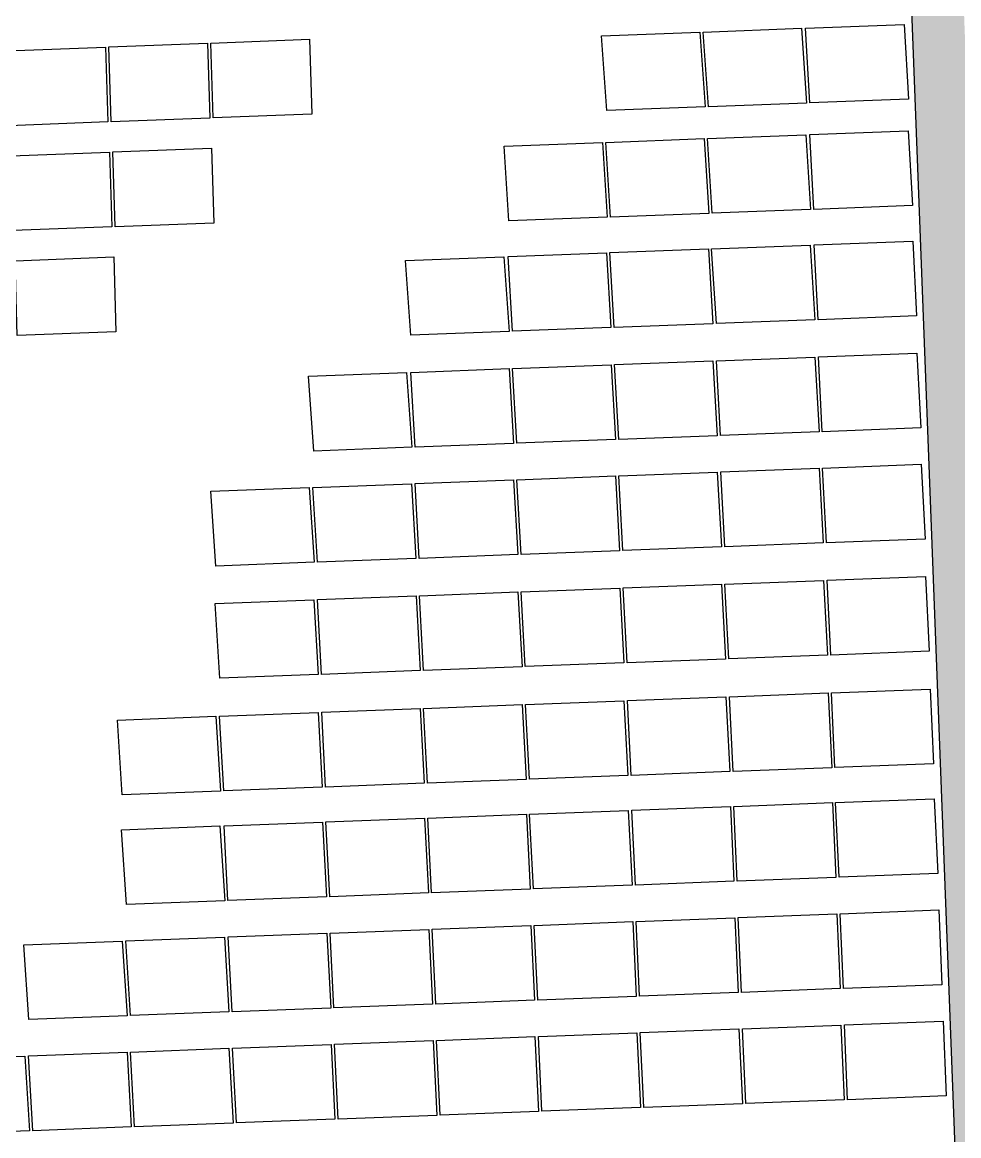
# Model space of a CAD drawing. Header units: metres. Extents: x 1956498 to 1957612, y 2277909 to 2278547.
# Drawn here: x 1957063.1 to 1957134.7, y 2278240.9 to 2278326 of the extents above; entities that cross this region are included whole.
import ezdxf

# ---------------------------------------------------------------- set-up
doc = ezdxf.new("R2010")
doc.units = ezdxf.units.M
doc.layers.add('PVcase PV Modules (full frames)', color=142, linetype='Continuous')
doc.layers.add('UBS-100-Circulation intérieure lourde', color=252, linetype='Continuous')

# ---------------------------------------------------------------- blocks, each defined once
blk = doc.blocks.new('3P6@20DEG F FX ID1 PVBlock')
at = {"color": 0, "transparency": 33554687}
blk.add_polyline3d([(0, 0, 2.083586713139974), (7.539539347030692, 0.2870042413902952, 2.083586713139975), (7.757297679336461, -5.433460050740019, 1.675326544159361e-15), (0.2177583323057694, -5.720464292130313, 0)], close=True, dxfattribs=at)

msp = doc.modelspace()

# ---------------------------------------------------------------- hatches: boundary and pattern name
at = {"layer": 'UBS-100-Circulation intérieure lourde', "transparency": 33554687}
h = msp.add_hatch(color=256, dxfattribs=at)
h.dxf.hatch_style = 1
edge = h.paths.add_edge_path()
edge.add_line((1957100.904591382, 2278468.555866703), (1957100.753361517, 2278472.558173093))
edge.add_line((1957100.753361517, 2278472.558173093), (1957132.816654769, 2278473.769706397))
edge.add_line((1957132.816654769, 2278473.769706397), (1957132.808612478, 2278474.269761042))
edge.add_line((1957132.808612478, 2278474.269761042), (1957136.783818054, 2278474.420594237))
edge.add_line((1957136.783818054, 2278474.420594237), (1957136.813778432, 2278473.92137124))
edge.add_line((1957136.813778432, 2278473.92137124), (1957168.819853343, 2278475.135793599))
edge.add_line((1957168.819853343, 2278475.135793599), (1957168.958625583, 2278471.138123934))
edge.add_arc((1957169.336977691, 2278460.238777386), 10.90591149256798, 91.98812632865867, 146.5138370634228)
edge.add_arc((1957147.782390997, 2278474.560560356), 14.97295363485333, 272.12011294739364, 326.31405675284907, ccw=False)
edge.add_line((1957148.336308048, 2278459.597856174), (1957137.373009112, 2278459.181870291))
edge.add_line((1957137.373009112, 2278459.181870291), (1957139.756809385, 2278396.356865772))
edge.add_arc((1957150.748899526, 2278396.773944095), 11.00000000018047, 182.1729597419471, 212.5768232497092)
edge.add_arc((1957160.318095263, 2278402.888247491), 22.35580085564231, 212.576823236195, 215.8159889456511)
edge.add_line((1957142.18976407, 2278389.805990803), (1957161.181589846, 2278366.263666817))
edge.add_line((1957161.181589846, 2278366.263666817), (1957173.172571108, 2278351.399553539))
edge.add_arc((1957181.763192118, 2278358.269868718), 11.0000000000305, 218.6509348811032, 236.6019506149951)
edge.add_line((1957175.708216624, 2278349.086336078), (1957180.739224132, 2278345.769243584))
edge.add_arc((1957186.794199627, 2278354.952776224), 10.99999999965227, 236.6019506092874, 248.5926727573044)
edge.add_line((1957182.779245289, 2278344.711675617), (1957212.706367968, 2278332.978949256))
edge.add_arc((1957216.721322306, 2278343.220049854), 10.99999999124453, 248.592672742742, 263.4648716894179)
edge.add_line((1957215.469386391, 2278332.291524964), (1957237.256257819, 2278329.795692536))
edge.add_arc((1957238.508193734, 2278340.724217435), 11.00000000050915, 263.4648716925292, 282.4663375182736)
edge.add_line((1957240.882719537, 2278329.983564418), (1957257.158739038, 2278333.581839886))
edge.add_arc((1957260.396728769, 2278318.935494864), 15.00000000056504, 70.81176229011601, 102.46633751617708, ccw=False)
edge.add_line((1957265.326820291, 2278333.102152818), (1957277.43753311, 2278328.887543925))
edge.add_line((1957277.43753311, 2278328.887543925), (1957282.107586167, 2278327.262334291))
edge.add_arc((1957285.722986615, 2278337.651216771), 10.99999998111232, 250.8117622640968, 275.210651010546)
edge.add_line((1957286.721981409, 2278326.696673925), (1957305.396247846, 2278327.397689088))
edge.add_arc((1957311.79115068, 2278336.347840748), 10.99999986384021, 234.4541106983642, 249.8540380461771)
edge.add_line((1957308.002608678, 2278326.020839901), (1957334.030594218, 2278316.471950349))
edge.add_line((1957334.030594218, 2278316.471950349), (1957351.043339089, 2278310.230483009))
edge.add_line((1957351.043339089, 2278310.230483009), (1957353.180141164, 2278309.252055776))
edge.add_line((1957353.180141164, 2278309.252055776), (1957355.121922724, 2278307.966086621))
edge.add_line((1957355.121922724, 2278307.966086621), (1957356.983712384, 2278306.241898282))
edge.add_line((1957356.983712384, 2278306.241898282), (1957357.869576325, 2278305.17477735))
edge.add_line((1957357.869576325, 2278305.17477735), (1957365.41469694, 2278294.107743418))
edge.add_line((1957365.41469694, 2278294.107743418), (1957367.833314173, 2278291.187657315))
edge.add_line((1957367.833314173, 2278291.187657315), (1957375.338810458, 2278282.125993856))
edge.add_line((1957375.338810458, 2278282.125993856), (1957391.693018509, 2278266.737307523))
edge.add_line((1957391.693018509, 2278266.737307523), (1957415.143981138, 2278246.4004236))
edge.add_arc((1957422.350790108, 2278254.710772837), 10.99999999805316, 229.0678792570999, 272.1729597533138)
edge.add_line((1957422.767868433, 2278243.718682698), (1957436.849690486, 2278244.252996251))
edge.add_arc((1957437.418433656, 2278229.263782424), 14.99999999824896, 18.602666770644987, 92.17295975412998, ccw=False)
edge.add_line((1957451.634737105, 2278234.048833751), (1957459.386959118, 2278211.017118323))
edge.add_line((1957459.386959118, 2278211.017118323), (1957459.859538958, 2278211.171857152))
edge.add_line((1957459.859538958, 2278211.171857152), (1957461.135928173, 2278207.380822813))
edge.add_line((1957461.135928173, 2278207.380822813), (1957460.660946449, 2278207.232124338))
edge.add_line((1957460.660946449, 2278207.232124338), (1957472.307757829, 2278172.629652306))
edge.add_line((1957472.307757829, 2278172.629652306), (1957482.139038813, 2278142.82980691))
edge.add_line((1957482.139038813, 2278142.82980691), (1957490.961148555, 2278124.362410211))
edge.add_line((1957490.961148555, 2278124.362410211), (1957501.430666543, 2278087.278296096))
edge.add_arc((1957489.981897774, 2278083.429523094), 12.07838399484327, -2.899720893765277, 18.581281932083016, ccw=False)
edge.add_arc((1957485.544816651, 2278082.818500897), 16.49999999976717, -85.94319670902001, 4.851017365581356e-09, ccw=False)
edge.add_line((1957486.712116225, 2278066.359843246), (1957468.603688631, 2278064.880594921))
edge.add_line((1957468.603688631, 2278064.880594921), (1957468.017484826, 2278072.056691711))
edge.add_line((1957468.017484826, 2278072.056691711), (1957452.169641392, 2278070.762106868))
edge.add_line((1957452.169641392, 2278070.762106868), (1957452.755845196, 2278063.58601008))
edge.add_line((1957452.755845196, 2278063.58601008), (1957439.457871038, 2278062.49971996))
edge.add_line((1957439.457871038, 2278062.49971996), (1957276.33056151, 2278056.440173714))
edge.add_line((1957276.33056151, 2278056.440173714), (1957276.365446014, 2278055.436294499))
edge.add_line((1957276.365446014, 2278055.436294499), (1957272.36788014, 2278055.29677117))
edge.add_line((1957272.36788014, 2278055.29677117), (1957272.333308326, 2278056.291691277))
edge.add_line((1957272.333308326, 2278056.291691277), (1957145.539253832, 2278051.581784401))
edge.add_line((1957145.539253832, 2278051.581784401), (1957145.575410645, 2278050.57795129))
edge.add_line((1957145.575410645, 2278050.57795129), (1957141.57784469, 2278050.438430268))
edge.add_line((1957141.57784469, 2278050.438430268), (1957141.542000643, 2278051.433301963))
edge.add_line((1957141.542000643, 2278051.433301963), (1957109.513162946, 2278050.243554987))
edge.add_line((1957109.513162946, 2278050.243554987), (1957109.364676943, 2278054.240904152))
edge.add_arc((1957108.934951128, 2278065.365050067), 11.13244297632317, 272.2122362774586, 329.7688181543946)
edge.add_arc((1957130.551031363, 2278050.802065572), 14.97289109195535, 92.14139192983538, 143.2535382792884, ccw=False)
edge.add_line((1957129.991559715, 2278065.764500505), (1957140.983981809, 2278066.172830197))
edge.add_line((1957140.983981809, 2278066.172830197), (1957139.700374595, 2278100.023537196))
edge.add_line((1957139.700374595, 2278100.023537196), (1957134.254311841, 2278099.816894541))
edge.add_line((1957134.254311841, 2278099.816894541), (1957133.799317311, 2278111.808265605))
edge.add_line((1957133.799317311, 2278111.808265605), (1957139.245398338, 2278112.014908954))
edge.add_line((1957139.245398338, 2278112.014908954), (1957135.885699768, 2278200.559537599))
edge.add_line((1957135.885699768, 2278200.559537599), (1957130.439624615, 2278200.352894474))
edge.add_line((1957130.439624615, 2278200.352894474), (1957129.984630086, 2278212.344265537))
edge.add_line((1957129.984630086, 2278212.344265537), (1957135.430704443, 2278212.550908633))
edge.add_line((1957135.430704443, 2278212.550908633), (1957128.486866818, 2278395.555306019))
edge.add_arc((1957124.389092964, 2278405.763550209), 10.99999999987719, 291.8714186655437, 362.1729597322981)
edge.add_line((1957135.381183105, 2278406.18062853), (1957135.179725075, 2278411.490050555))
edge.add_line((1957135.179725075, 2278411.490050555), (1957129.733644062, 2278411.283407202))
edge.add_line((1957129.733644062, 2278411.283407202), (1957129.278649522, 2278423.274778265))
edge.add_line((1957129.278649522, 2278423.274778265), (1957134.724730542, 2278423.481421619))
edge.add_line((1957134.724730542, 2278423.481421619), (1957133.375885425, 2278459.030205446))
edge.add_line((1957133.375885425, 2278459.030205446), (1957122.355004078, 2278458.612034686))
edge.add_arc((1957121.786260912, 2278473.601248515), 15.00000000047225, 218.0847095167218, 272.1729597360186, ccw=False)
edge.add_arc((1957101.321669703, 2278457.56377656), 11.00000000104933, 38.08470952014623, 92.17295973328002)
edge = h.paths.add_edge_path(flags=16)
edge.add_arc((1957181.763192115, 2278358.269868713), 14.99999999371181, 218.6509348683465, 236.6019506101183)
edge.add_line((1957173.506407352, 2278345.746869663), (1957178.537414862, 2278342.42977717))
edge.add_arc((1957186.794199627, 2278354.952776224), 14.99999999964584, 236.601950611236, 248.5926727572719)
edge.add_line((1957181.319261893, 2278340.987639032), (1957211.246384573, 2278329.254912671))
edge.add_arc((1957216.721322308, 2278343.220049864), 15.00000000022276, 248.5926727562651, 263.4648716904609)
edge.add_line((1957215.014136968, 2278328.317515911), (1957236.801008394, 2278325.821683482))
edge.add_arc((1957238.508193735, 2278340.724217433), 14.99999999803783, 263.4648716859144, 282.466337513755)
edge.add_line((1957241.746183464, 2278326.077872412), (1957258.022202966, 2278329.67614788))
edge.add_arc((1957260.396728768, 2278318.935494853), 11.00000001114596, 70.81176230296711, 102.4663374986028, ccw=False)
edge.add_line((1957264.012129219, 2278329.324377364), (1957266.630044662, 2278328.413325316))
edge.add_arc((1957262.59806393, 2278317.019735591), 12.08597350032316, -15.41110296215021, 70.51207012407531, ccw=False)
edge.add_line((1957274.249473271, 2278313.807973484), (1957271.268073141, 2278305.86399994))
edge.add_arc((1957284.375373826, 2278300.944785682), 14.00000000534359, 159.428716907625, 189.0600247172175)
edge.add_line((1957270.550039033, 2278298.740218142), (1957275.336335544, 2278268.724285087))
edge.add_line((1957275.336335544, 2278268.724285087), (1957280.981075901, 2278231.085650635))
edge.add_line((1957280.981075901, 2278231.085650635), (1957283.527617385, 2278205.796692873))
edge.add_arc((1957271.587998805, 2278204.594399987), 12.00000000110145, -23.736856637049584, 5.750173460289716, ccw=False)
edge.add_line((1957282.572844923, 2278199.763959449), (1957267.709824848, 2278165.964146144))
edge.add_arc((1957281.440882496, 2278159.926095472), 15.00000000091574, 156.2631433617379, 182.1273524674696)
edge.add_line((1957266.451220697, 2278159.369283854), (1957269.745535526, 2278070.955737291))
edge.add_line((1957269.745535526, 2278070.955737291), (1957260.790970654, 2278070.623107655))
edge.add_arc((1957261.332977255, 2278055.659967308), 14.97295362267295, 92.07450565045008, 146.2684495008284)
edge.add_arc((1957239.789797498, 2278069.998903105), 10.90591148178588, 272.12735244067653, 326.46822982138144, ccw=False)
edge.add_line((1957240.194633374, 2278059.100508125), (1957177.433644996, 2278056.769339506))
edge.add_arc((1957177.059529884, 2278067.931453968), 11.16838221888475, 214.7713054980718, 271.9196359207036, ccw=False)
edge.add_arc((1957156.534410311, 2278051.72215383), 15.02232377643744, 40.92128798083349, 92.07303260785335)
edge.add_line((1957155.99100252, 2278066.734645949), (1957144.981396258, 2278066.316923982))
edge.add_line((1957144.981396258, 2278066.316923982), (1957133.75025469, 2278362.334591734))
edge.add_arc((1957144.742344828, 2278362.751670063), 10.9999999976357, 111.87141570956379, 182.1729597764313, ccw=False)
edge.add_arc((1957144.742344829, 2278362.751670065), 10.99999999612718, 38.89346214562062, 111.87141571430351, ccw=False)
edge.add_line((1957153.303807609, 2278369.658286818), (1957170.048708923, 2278348.901257111))
edge = h.paths.add_edge_path(flags=16)
edge.add_line((1957272.025767218, 2278117.055929944), (1957270.448463843, 2278159.517766952))
edge.add_arc((1957281.440882495, 2278159.926095471), 11.00000000016977, 156.2631433570347, 182.1273524628736, ccw=False)
edge.add_line((1957271.371440221, 2278164.353999298), (1957286.234460295, 2278198.153812604))
edge.add_arc((1957271.587998805, 2278204.594399986), 16.00000000069108, 336.2631433642026, 365.7501734605682)
edge.add_line((1957287.507490244, 2278206.197457168), (1957284.908020246, 2278231.578369985))
edge.add_line((1957284.908020246, 2278231.578369985), (1957283.141755098, 2278243.447678879))
edge.add_line((1957283.141755098, 2278243.447678879), (1957279.289349033, 2278269.335863126))
edge.add_line((1957279.289349033, 2278269.335863126), (1957274.500134686, 2278299.370094582))
edge.add_arc((1957284.375373817, 2278300.944785681), 9.999999997873525, 159.4287168936976, 189.0600247196681, ccw=False)
edge.add_line((1957275.013016192, 2278304.458510152), (1957279.214042345, 2278315.652190693))
edge.add_arc((1957289.512635735, 2278311.787093775), 10.99999999983523, 92.17295974688648, 159.428716893729, ccw=False)
edge.add_line((1957289.095557411, 2278322.779183916), (1957301.544302269, 2278323.251532811))
edge.add_arc((1957301.961380593, 2278312.25944267), 11.00000000020696, 69.86190916283749, 92.17295974558272, ccw=False)
edge.add_line((1957305.748503915, 2278322.586964006), (1957349.677161311, 2278306.478234961))
edge.add_arc((1957345.888706479, 2278296.15120199), 10.9999999999216, 34.204252080570086, 69.85452193354149, ccw=False)
edge.add_line((1957354.986133919, 2278302.334794309), (1957362.212940238, 2278291.702569106))
edge.add_line((1957362.212940238, 2278291.702569106), (1957372.749401529, 2278278.981509413))
edge.add_line((1957372.749401529, 2278278.981509413), (1957390.450628952, 2278262.422152778))
edge.add_line((1957390.450628952, 2278262.422152778), (1957412.523323331, 2278243.378478422))
edge.add_arc((1957422.35079011, 2278254.710772843), 15.00000000369765, 229.0678792678687, 272.1729597435449)
edge.add_line((1957422.919533278, 2278239.72155901), (1957430.559142554, 2278240.004315736))
edge.add_arc((1957431.204720249, 2278229.013993205), 11.00926700150035, -17.187423331424725, 93.36172320916899, ccw=False)
edge.add_arc((1957456.112816926, 2278221.528227918), 15.00000000122331, 163.6102600524668, 198.6026667782063)
edge.add_line((1957441.896513475, 2278216.743176588), (1957448.83078015, 2278196.141592104))
edge.add_line((1957448.83078015, 2278196.141592104), (1957443.723001539, 2278194.452315055))
edge.add_line((1957443.723001539, 2278194.452315055), (1957447.491080675, 2278183.059265436))
edge.add_line((1957447.491080675, 2278183.059265436), (1957454.702656006, 2278185.444385089))
edge.add_arc((1957464.3856721, 2278196.864916577), 14.9729536219545, 229.7067093358074, 252.743763811032)
edge.add_arc((1957456.745409134, 2278172.140127023), 10.90543183860023, 18.592582549989572, 72.94415317579319, ccw=False)
edge.add_line((1957467.08168315, 2278175.617177936), (1957473.845246504, 2278155.202047458))
edge.add_line((1957473.845246504, 2278155.202047458), (1957477.609210234, 2278143.807640321))
edge.add_line((1957477.609210234, 2278143.807640321), (1957478.40640029, 2278141.363766999))
edge.add_line((1957478.40640029, 2278141.363766999), (1957487.216103178, 2278122.905521998))
edge.add_line((1957487.216103178, 2278122.905521998), (1957497.580171497, 2278086.1949215))
edge.add_arc((1957485.544823047, 2278082.818499441), 12.49999352979102, -22.360478287467117, 15.671044944006724, ccw=False)
edge.add_arc((1957486.932029705, 2278082.247852195), 10.99999999935515, 247.75017548248752, 337.6395266913348, ccw=False)
edge.add_line((1957482.766926096, 2278072.066893895), (1957479.962914685, 2278073.214035225))
edge.add_line((1957479.962914685, 2278073.214035225), (1957479.651977357, 2278077.020418486))
edge.add_line((1957479.651977357, 2278077.020418486), (1957439.883181602, 2278073.771769512))
edge.add_line((1957439.883181602, 2278073.771769512), (1957440.256840786, 2278069.19756778))
edge.add_line((1957440.256840786, 2278069.19756778), (1957439.017844782, 2278068.285330927))
edge.add_arc((1957432.49593442, 2278077.143360346), 10.99999999774903, 272.1729597327119, 306.36313923762015, ccw=False)
edge.add_line((1957432.913012741, 2278066.151270207), (1957308.215541744, 2278061.62734446))
edge.add_arc((1957307.807213225, 2278072.619763113), 11.00000000040244, 218.0391022470941, 272.1273524628285, ccw=False)
edge.add_arc((1957287.329862724, 2278056.598585999), 14.99999999341863, 38.03910222932938, 92.12735247566893)
edge.add_line((1957286.773051104, 2278071.58824779), (1957273.742215009, 2278071.102625302))
edge.add_line((1957273.742215009, 2278071.102625302), (1957272.471216512, 2278105.064200506))
edge.add_line((1957272.471216512, 2278105.064200506), (1957277.717598142, 2278105.259084572))
edge.add_line((1957277.717598142, 2278105.259084572), (1957277.272148847, 2278117.250814011))
edge.add_line((1957277.272148847, 2278117.250814011), (1957272.025767218, 2278117.055929944))

# ---------------------------------------------------------------- linework, layer by layer
msp.add_lwpolyline([(1957010.516396079, 2278220.870512224), (1956999.710558425, 2278260.720546019), (1956992.410015643, 2278314.241205829), (1956992.345985938, 2278315.152147538), (1956992.467174754, 2278316.514242687), (1956995.171544853, 2278331.987681428, 0.05406537427383919), (1956995.38164293, 2278335.215318547), (1956994.559008514, 2278354.32396222), (1956993.872123737, 2278373.602828176), (1956995.601608372, 2278393.559955136, -0.4528172252415685), (1957008.922665604, 2278403.353640349), (1957065.87441279, 2278390.831861974, 0.1237303583218276), (1957073.183060616, 2278391.049327957), (1957098.52251372, 2278398.22495821, -0.178222445661301), (1957106.100493518, 2278397.641928711), (1957122.647684583, 2278390.062503404, -0.2830512770093465), (1957129.058922422, 2278380.478792996), (1957135.430704443, 2278212.550908632)], format="xyb", dxfattribs=at)

# ---------------------------------------------------------------- block references
at = {"layer": 'PVcase PV Modules (full frames)', "color": 144, "true_color": 0x007ca5, "transparency": 33554687, "extrusion": (-0.08619724114421652, -0.003281231473946109, 0.9962726881427294), "rotation": 87.82000000000001}
msp.add_blockref('3P6@20DEG F FX ID1 PVBlock', (-2202229.656701388, 2034805.674365941, -175548.7959826052), dxfattribs=at)
at = {"layer": 'PVcase PV Modules (full frames)', "color": 144, "true_color": 0x007ca5, "transparency": 33554687, "extrusion": (-0.05517964039983433, -0.002100498466047632, 0.9984742336142376), "rotation": 87.82000000000001}
msp.add_blockref('3P6@20DEG F FX ID1 PVBlock', (-2202229.656701389, 2039290.355715333, -112152.0564989824), dxfattribs=at)
at = {"layer": 'PVcase PV Modules (full frames)', "color": 144, "true_color": 0x007ca5, "transparency": 33554687, "extrusion": (0.01360962525137716, 0.0005180714618083426, 0.9999072505500085), "rotation": 359.9997980012545}
msp.add_blockref('3P6@20DEG F FX ID1 PVBlock', (1956887.729670068, 2278310.007010471, 28440.5383046599), dxfattribs=at)
at = {"layer": 'PVcase PV Modules (full frames)', "color": 144, "true_color": 0x007ca5, "transparency": 33554687, "extrusion": (-0.0861972411442464, -0.003281231473947247, 0.9962726881427268), "rotation": 87.82000000000001}
msp.add_blockref('3P6@20DEG F FX ID1 PVBlock', (-2202229.656701388, 2034797.878430622, -175548.7959826664), dxfattribs=at)
at = {"layer": 'PVcase PV Modules (full frames)', "color": 144, "true_color": 0x007ca5, "transparency": 33554687, "extrusion": (0.01623378286375889, 0.0006179640852385521, 0.9998680324994502), "rotation": 267.82}
msp.add_blockref('3P6@20DEG F FX ID1 PVBlock', (2202230.243263322, -2042030.975628978, 33803.78139352551), dxfattribs=at)
at = {"layer": 'PVcase PV Modules (full frames)', "color": 144, "true_color": 0x007ca5, "transparency": 33554687, "extrusion": (0.01623378286374383, 0.000617964085237979, 0.9998680324994504), "rotation": 267.82}
msp.add_blockref('3P6@20DEG F FX ID1 PVBlock', (2202230.243263321, -2042038.770661976, 33803.78139349473), dxfattribs=at)
at = {"layer": 'PVcase PV Modules (full frames)', "color": 144, "true_color": 0x007ca5, "transparency": 33554687, "extrusion": (-0.04921883725223768, -0.001873591263006558, 0.9987862612768144), "rotation": 87.82000000000001}
msp.add_blockref('3P6@20DEG F FX ID1 PVBlock', (-2202221.512845892, 2039923.84889544, -99969.56943635672), dxfattribs=at)
at = {"layer": 'PVcase PV Modules (full frames)', "color": 144, "true_color": 0x007ca5, "transparency": 33554687, "extrusion": (-0.06700665915026904, -0.002550712250755068, 0.9977492678506628), "rotation": 87.82000000000001}
msp.add_blockref('3P6@20DEG F FX ID1 PVBlock', (-2202221.512845891, 2037793.695889432, -136325.8826167891), dxfattribs=at)
at = {"layer": 'PVcase PV Modules (full frames)', "color": 144, "true_color": 0x007ca5, "transparency": 33554687, "extrusion": (-0.06912094892126965, -0.002631195965193705, 0.9976048171635981), "rotation": 87.82000000000001}
msp.add_blockref('3P6@20DEG F FX ID1 PVBlock', (-2202221.512845891, 2037507.80059635, -140647.2372961832), dxfattribs=at)
at = {"layer": 'PVcase PV Modules (full frames)', "color": 144, "true_color": 0x007ca5, "transparency": 33554687, "extrusion": (-0.06593238081078377, -0.002509818182076001, 0.9978209368285047), "rotation": 87.82000000000001}
msp.add_blockref('3P6@20DEG F FX ID1 PVBlock', (-2202221.51284589, 2037954.991614029, -134130.1690775121), dxfattribs=at)
at = {"layer": 'PVcase PV Modules (full frames)', "color": 144, "true_color": 0x007ca5, "transparency": 33554687, "extrusion": (0.0244446686834474, 0.0009305241697946627, 0.9997007513739928), "rotation": 267.82}
msp.add_blockref('3P6@20DEG F FX ID1 PVBlock', (2202222.21366566, -2041684.202425558, 50584.39467634536), dxfattribs=at)
at = {"layer": 'PVcase PV Modules (full frames)', "color": 144, "true_color": 0x007ca5, "transparency": 33554687, "extrusion": (0.0170702323855967, 0.0006498048316590721, 0.9998540818139328), "rotation": 267.82}
msp.add_blockref('3P6@20DEG F FX ID1 PVBlock', (2202222.213665659, -2042009.772031303, 35512.63689920689), dxfattribs=at)
at = {"layer": 'PVcase PV Modules (full frames)', "color": 144, "true_color": 0x007ca5, "transparency": 33554687, "extrusion": (-0.03601867684582937, -0.001371106714641749, 0.9993501763569429), "rotation": 87.82000000000001}
msp.add_blockref('3P6@20DEG F FX ID1 PVBlock', (-2202213.07440597, 2041067.269115224, -72990.4442230322), dxfattribs=at)
at = {"layer": 'PVcase PV Modules (full frames)', "color": 144, "true_color": 0x007ca5, "transparency": 33554687, "extrusion": (-0.05253432392089988, -0.001999800397594308, 0.998617116621052), "rotation": 87.82000000000001}
for p in [(-2202213.07440597, 2039557.026574831, -106746.5756005986), (-2202204.507282272, 2039557.033478153, -106746.8857670768)]:
    msp.add_blockref('3P6@20DEG F FX ID1 PVBlock', p, dxfattribs=at)
at = {"layer": 'PVcase PV Modules (full frames)', "color": 144, "true_color": 0x007ca5, "transparency": 33554687, "extrusion": (-0.05467725882734897, -0.002081374533475226, 0.9985019104874955), "rotation": 87.82000000000001}
msp.add_blockref('3P6@20DEG F FX ID1 PVBlock', (-2202213.07440597, 2039330.876457359, -111126.4540940759), dxfattribs=at)
at = {"layer": 'PVcase PV Modules (full frames)', "color": 144, "true_color": 0x007ca5, "transparency": 33554687, "extrusion": (-0.06980808608127442, -0.002657352905327709, 0.9975569004288457), "rotation": 87.82000000000001}
msp.add_blockref('3P6@20DEG F FX ID1 PVBlock', (-2202213.074405968, 2037418.131481959, -142052.0806522444), dxfattribs=at)
at = {"layer": 'PVcase PV Modules (full frames)', "color": 144, "true_color": 0x007ca5, "transparency": 33554687, "extrusion": (0.03499145224397972, 0.00133200381935579, 0.9993867239640931), "rotation": 267.82}
msp.add_blockref('3P6@20DEG F FX ID1 PVBlock', (2202214.190216642, -2041036.280842912, 72138.98376300973), dxfattribs=at)
at = {"layer": 'PVcase PV Modules (full frames)', "color": 144, "true_color": 0x007ca5, "transparency": 33554687, "extrusion": (-0.08384224462362823, -0.003191584884312697, 0.9964739293139575), "rotation": 87.82000000000001}
msp.add_blockref('3P6@20DEG F FX ID1 PVBlock', (-2202213.074405969, 2035191.690016039, -170735.9032355518), dxfattribs=at)
at = {"layer": 'PVcase PV Modules (full frames)', "color": 144, "true_color": 0x007ca5, "transparency": 33554687, "extrusion": (-0.03680218710780245, -0.001400932246150866, 0.9993215880850989), "rotation": 87.82000000000001}
msp.add_blockref('3P6@20DEG F FX ID1 PVBlock', (-2202204.507282272, 2041009.352408671, -74592.36761328175), dxfattribs=at)
at = {"layer": 'PVcase PV Modules (full frames)', "color": 144, "true_color": 0x007ca5, "transparency": 33554687, "extrusion": (-0.05196565865532896, -0.001978153273594024, 0.9986469131931185), "rotation": 87.82000000000001}
msp.add_blockref('3P6@20DEG F FX ID1 PVBlock', (-2202204.507282272, 2039625.32808545, -105584.6088717803), dxfattribs=at)
at = {"layer": 'PVcase PV Modules (full frames)', "color": 144, "true_color": 0x007ca5, "transparency": 33554687, "extrusion": (-0.0446813926745641, -0.001700866408221022, 0.9989998399409896), "rotation": 87.82000000000001}
msp.add_blockref('3P6@20DEG F FX ID1 PVBlock', (-2202204.50728227, 2040349.365796583, -90696.48997085547), dxfattribs=at)
at = {"layer": 'PVcase PV Modules (full frames)', "color": 144, "true_color": 0x007ca5, "transparency": 33554687, "extrusion": (-0.09003217418917017, -0.003427214139290639, 0.9959329605018675), "rotation": 87.82000000000001}
msp.add_blockref('3P6@20DEG F FX ID1 PVBlock', (-2202204.507282272, 2034082.921660947, -183387.4398079269), dxfattribs=at)
at = {"layer": 'PVcase PV Modules (full frames)', "color": 144, "true_color": 0x007ca5, "transparency": 33554687, "extrusion": (-0.05752110663824449, -0.002189630004536194, 0.9983418892401315), "rotation": 87.82000000000001}
msp.add_blockref('3P6@20DEG F FX ID1 PVBlock', (-2202204.507282272, 2038990.24733007, -116939.1812594793), dxfattribs=at)
at = {"layer": 'PVcase PV Modules (full frames)', "color": 144, "true_color": 0x007ca5, "transparency": 33554687, "extrusion": (-0.03650348018363645, -0.001389561504488505, 0.999332559788436), "rotation": 87.82000000000001}
msp.add_blockref('3P6@20DEG F FX ID1 PVBlock', (-2202196.003723914, 2041031.553720284, -73982.35871443967), dxfattribs=at)
at = {"layer": 'PVcase PV Modules (full frames)', "color": 144, "true_color": 0x007ca5, "transparency": 33554687, "extrusion": (-0.0513664360817821, -0.001955342938342907, 0.9986779590429788), "rotation": 87.82000000000001}
msp.add_blockref('3P6@20DEG F FX ID1 PVBlock', (-2202196.003723913, 2039680.537422026, -104360.3176253442), dxfattribs=at)
at = {"layer": 'PVcase PV Modules (full frames)', "color": 144, "true_color": 0x007ca5, "transparency": 33554687, "extrusion": (-0.04718346727781288, -0.001796111752844119, 0.9988846251686002), "rotation": 87.82000000000001}
msp.add_blockref('3P6@20DEG F FX ID1 PVBlock', (-2202196.003723913, 2040107.80213732, -95810.8883266023), dxfattribs=at)
at = {"layer": 'PVcase PV Modules (full frames)', "color": 144, "true_color": 0x007ca5, "transparency": 33554687, "extrusion": (-0.04053844018470357, -0.001543158505690247, 0.999176787925549), "rotation": 87.82000000000001}
msp.add_blockref('3P6@20DEG F FX ID1 PVBlock', (-2202196.003723913, 2040708.141136642, -82229.31254330555), dxfattribs=at)
at = {"layer": 'PVcase PV Modules (full frames)', "color": 144, "true_color": 0x007ca5, "transparency": 33554687, "extrusion": (-0.07636894185268223, -0.002907102040768673, 0.9970753900673841), "rotation": 87.82000000000001}
msp.add_blockref('3P6@20DEG F FX ID1 PVBlock', (-2202196.003723914, 2036399.773250765, -155461.8126339242), dxfattribs=at)
at = {"layer": 'PVcase PV Modules (full frames)', "color": 144, "true_color": 0x007ca5, "transparency": 33554687, "extrusion": (-0.06335138359273053, -0.002411568525896468, 0.9979883699393153), "rotation": 87.82000000000001}
msp.add_blockref('3P6@20DEG F FX ID1 PVBlock', (-2202196.003723915, 2038264.052092904, -128855.7959765783), dxfattribs=at)
at = {"layer": 'PVcase PV Modules (full frames)', "color": 144, "true_color": 0x007ca5, "transparency": 33554687, "extrusion": (-0.04839403476828943, -0.001842193879120549, 0.9988266234540193), "rotation": 87.82000000000001}
msp.add_blockref('3P6@20DEG F FX ID1 PVBlock', (-2202196.003723914, 2039974.502357161, -98285.14936903134), dxfattribs=at)
at = {"layer": 'PVcase PV Modules (full frames)', "color": 144, "true_color": 0x007ca5, "transparency": 33554687, "extrusion": (-0.03013948182413218, -0.001147306051295873, 0.9995450441696951), "rotation": 87.82000000000001}
msp.add_blockref('3P6@20DEG F FX ID1 PVBlock', (-2202187.421602449, 2041461.522566004, -60975.67602737647), dxfattribs=at)
at = {"layer": 'PVcase PV Modules (full frames)', "color": 144, "true_color": 0x007ca5, "transparency": 33554687, "extrusion": (-0.04325039823451041, -0.001646393388743633, 0.9990629071491773), "rotation": 87.82000000000001}
msp.add_blockref('3P6@20DEG F FX ID1 PVBlock', (-2202187.421602448, 2040461.637084002, -87772.70986757781), dxfattribs=at)
at = {"layer": 'PVcase PV Modules (full frames)', "color": 144, "true_color": 0x007ca5, "transparency": 33554687, "extrusion": (-0.04257557303852342, -0.001620705122586951, 0.9990919346563393), "rotation": 87.82000000000001}
msp.add_blockref('3P6@20DEG F FX ID1 PVBlock', (-2202187.421602448, 2040528.295002834, -86393.46106754903), dxfattribs=at)
at = {"layer": 'PVcase PV Modules (full frames)', "color": 144, "true_color": 0x007ca5, "transparency": 33554687, "extrusion": (-0.04054008772690006, -0.001543221221935431, 0.9991767209835082), "rotation": 87.82000000000001}
msp.add_blockref('3P6@20DEG F FX ID1 PVBlock', (-2202187.421602448, 2040707.981878323, -82233.19490893629), dxfattribs=at)
at = {"layer": 'PVcase PV Modules (full frames)', "color": 144, "true_color": 0x007ca5, "transparency": 33554687, "extrusion": (-0.04171138200130417, -0.0015878083524214, 0.9991284399296105), "rotation": 87.82000000000001}
msp.add_blockref('3P6@20DEG F FX ID1 PVBlock', (-2202187.421602448, 2040578.916572037, -84627.22139457913), dxfattribs=at)
at = {"layer": 'PVcase PV Modules (full frames)', "color": 144, "true_color": 0x007ca5, "transparency": 33554687, "extrusion": (-0.04622775624375204, -0.001759731132265888, 0.99892937583145), "rotation": 87.82000000000001}
msp.add_blockref('3P6@20DEG F FX ID1 PVBlock', (-2202187.421602448, 2040182.98425412, -93857.99999025396), dxfattribs=at)
at = {"layer": 'PVcase PV Modules (full frames)', "color": 144, "true_color": 0x007ca5, "transparency": 33554687, "extrusion": (-0.06044716149230292, -0.002301014814005512, 0.9981687462540335), "rotation": 87.82000000000001}
msp.add_blockref('3P6@20DEG F FX ID1 PVBlock', (-2202187.421602448, 2038622.79863418, -122920.2269533913), dxfattribs=at)
at = {"layer": 'PVcase PV Modules (full frames)', "color": 144, "true_color": 0x007ca5, "transparency": 33554687, "extrusion": (-0.03733896033764602, -0.001421365350421427, 0.9993016470322884), "rotation": 87.82000000000001}
msp.add_blockref('3P6@20DEG F FX ID1 PVBlock', (-2202178.806301878, 2040953.304178234, -75690.91502774438), dxfattribs=at)
at = {"layer": 'PVcase PV Modules (full frames)', "color": 144, "true_color": 0x007ca5, "transparency": 33554687, "extrusion": (-0.02402000228267447, -0.0009143585855874813, 0.9997110599761899), "rotation": 87.82000000000001}
msp.add_blockref('3P6@20DEG F FX ID1 PVBlock', (-2202178.806301879, 2041788.945778613, -48468.80008306253), dxfattribs=at)
at = {"layer": 'PVcase PV Modules (full frames)', "color": 144, "true_color": 0x007ca5, "transparency": 33554687, "extrusion": (-0.02602781309201635, -0.0009907890134513994, 0.999660728088674), "rotation": 87.82000000000001}
msp.add_blockref('3P6@20DEG F FX ID1 PVBlock', (-2202178.806301879, 2041695.20378528, -52572.49730146131), dxfattribs=at)
at = {"layer": 'PVcase PV Modules (full frames)', "color": 144, "true_color": 0x007ca5, "transparency": 33554687, "extrusion": (-0.03758923734401495, -0.001430892532261606, 0.9992922504365059), "rotation": 87.82000000000001}
for p in [(-2202178.806301879, 2040910.87163953, -76202.52743127318), (-2202170.416857399, 2040910.865321021, -76202.81695589342)]:
    msp.add_blockref('3P6@20DEG F FX ID1 PVBlock', p, dxfattribs=at)
at = {"layer": 'PVcase PV Modules (full frames)', "color": 144, "true_color": 0x007ca5, "transparency": 33554687, "extrusion": (-0.04215637322833914, -0.00160474763261639, 0.9991097362058227), "rotation": 87.82000000000001}
msp.add_blockref('3P6@20DEG F FX ID1 PVBlock', (-2202178.806301879, 2040548.769983782, -85537.04439835816), dxfattribs=at)
at = {"layer": 'PVcase PV Modules (full frames)', "color": 144, "true_color": 0x007ca5, "transparency": 33554687, "extrusion": (-0.04346615101866735, -0.001654606352599203, 0.9990535300940787), "rotation": 87.82000000000001}
msp.add_blockref('3P6@20DEG F FX ID1 PVBlock', (-2202178.80630188, 2040442.593245799, -88214.03854351903), dxfattribs=at)
at = {"layer": 'PVcase PV Modules (full frames)', "color": 144, "true_color": 0x007ca5, "transparency": 33554687, "extrusion": (-0.06763623326221103, -0.002574677964319257, 0.99770672593878), "rotation": 87.82000000000001}
msp.add_blockref('3P6@20DEG F FX ID1 PVBlock', (-2202178.806301878, 2037675.854112823, -137613.7724055836), dxfattribs=at)
at = {"layer": 'PVcase PV Modules (full frames)', "color": 144, "true_color": 0x007ca5, "transparency": 33554687, "extrusion": (-0.04812976276866381, -0.001832133956188636, 0.9988394111272336), "rotation": 87.82000000000001}
msp.add_blockref('3P6@20DEG F FX ID1 PVBlock', (-2202178.806301879, 2039984.802015902, -97745.66027086235), dxfattribs=at)
at = {"layer": 'PVcase PV Modules (full frames)', "color": 144, "true_color": 0x007ca5, "transparency": 33554687, "extrusion": (-0.02384164492352818, -0.0009075691364975553, 0.9997153356258985), "rotation": 87.82000000000001}
msp.add_blockref('3P6@20DEG F FX ID1 PVBlock', (-2202170.416857399, 2041805.353205617, -48104.73744719385), dxfattribs=at)
at = {"layer": 'PVcase PV Modules (full frames)', "color": 144, "true_color": 0x007ca5, "transparency": 33554687, "extrusion": (-0.03877862477316167, -0.001476168406702907, 0.9992467358903593), "rotation": 87.82000000000001}
msp.add_blockref('3P6@20DEG F FX ID1 PVBlock', (-2202170.4168574, 2040834.24377061, -78633.74828986042), dxfattribs=at)
at = {"layer": 'PVcase PV Modules (full frames)', "color": 144, "true_color": 0x007ca5, "transparency": 33554687, "extrusion": (-0.02298626071964945, -0.0008750076120818574, 0.9997353980828163), "rotation": 87.82000000000001}
msp.add_blockref('3P6@20DEG F FX ID1 PVBlock', (-2202170.4168574, 2041830.201943919, -46356.45346055007), dxfattribs=at)
at = {"layer": 'PVcase PV Modules (full frames)', "color": 144, "true_color": 0x007ca5, "transparency": 33554687, "extrusion": (-0.02374107361025383, -0.0009037407337074967, 0.999717732500789), "rotation": 87.82000000000001}
msp.add_blockref('3P6@20DEG F FX ID1 PVBlock', (-2202170.4168574, 2041802.390398645, -47899.18373704921), dxfattribs=at)
at = {"layer": 'PVcase PV Modules (full frames)', "color": 144, "true_color": 0x007ca5, "transparency": 33554687, "extrusion": (-0.03758923734399996, -0.001430892532261036, 0.9992922504365065), "rotation": 87.82000000000001}
msp.add_blockref('3P6@20DEG F FX ID1 PVBlock', (-2202170.4168574, 2040918.660498085, -76202.81695586279), dxfattribs=at)
at = {"layer": 'PVcase PV Modules (full frames)', "color": 144, "true_color": 0x007ca5, "transparency": 33554687, "extrusion": (-0.07822751210963969, -0.002977851395883944, 0.9969310852562479), "rotation": 87.82000000000001}
for p in [(-2202170.416857399, 2036098.329265137, -159260.9850814602), (-2202161.911278693, 2036090.507463972, -159261.1438824382)]:
    msp.add_blockref('3P6@20DEG F FX ID1 PVBlock', p, dxfattribs=at)
at = {"layer": 'PVcase PV Modules (full frames)', "color": 144, "true_color": 0x007ca5, "transparency": 33554687, "extrusion": (-0.03989546830508258, -0.001518682785350836, 0.9992027047658126), "rotation": 87.82000000000001}
msp.add_blockref('3P6@20DEG F FX ID1 PVBlock', (-2202170.4168574, 2040721.625810666, -80916.37488186546), dxfattribs=at)
at = {"layer": 'PVcase PV Modules (full frames)', "color": 144, "true_color": 0x007ca5, "transparency": 33554687, "extrusion": (-0.01662605985574106, -0.0006328967164400925, 0.9998615772072751), "rotation": 87.82000000000001}
msp.add_blockref('3P6@20DEG F FX ID1 PVBlock', (-2202161.911278693, 2042099.515059063, -33357.56798400039), dxfattribs=at)
at = {"layer": 'PVcase PV Modules (full frames)', "color": 144, "true_color": 0x007ca5, "transparency": 33554687, "extrusion": (-0.027048792368951, -0.001029654170772615, 0.9996335841915627), "rotation": 87.82000000000001}
msp.add_blockref('3P6@20DEG F FX ID1 PVBlock', (-2202161.911278693, 2041616.989134558, -54660.13168613049), dxfattribs=at)
at = {"layer": 'PVcase PV Modules (full frames)', "color": 144, "true_color": 0x007ca5, "transparency": 33554687, "extrusion": (-0.02314642815142431, -0.000881104633416467, 0.9997316972660495), "rotation": 87.82000000000001}
msp.add_blockref('3P6@20DEG F FX ID1 PVBlock', (-2202161.911278693, 2041822.731655792, -46684.28060545503), dxfattribs=at)
at = {"layer": 'PVcase PV Modules (full frames)', "color": 144, "true_color": 0x007ca5, "transparency": 33554687, "extrusion": (-0.01950659027723426, -0.0007425485678821722, 0.9998094526245391), "rotation": 87.82000000000001}
msp.add_blockref('3P6@20DEG F FX ID1 PVBlock', (-2202161.911278692, 2041987.060176109, -39244.97402659753), dxfattribs=at)
at = {"layer": 'PVcase PV Modules (full frames)', "color": 144, "true_color": 0x007ca5, "transparency": 33554687, "extrusion": (-0.04302825543652192, -0.001637937179115639, 0.9990725130819518), "rotation": 87.82000000000001}
msp.add_blockref('3P6@20DEG F FX ID1 PVBlock', (-2202161.911278693, 2040457.667178284, -87319.56782633746), dxfattribs=at)
at = {"layer": 'PVcase PV Modules (full frames)', "color": 144, "true_color": 0x007ca5, "transparency": 33554687, "extrusion": (-0.03152864064183557, -0.00120018653301955, 0.9995021282476411), "rotation": 87.82000000000001}
for p in [(-2202161.911278691, 2041335.713755936, -63816.25150303866), (-2202161.911278692, 2041343.508880466, -63816.25150303866)]:
    msp.add_blockref('3P6@20DEG F FX ID1 PVBlock', p, dxfattribs=at)
at = {"layer": 'PVcase PV Modules (full frames)', "color": 144, "true_color": 0x007ca5, "transparency": 33554687, "extrusion": (-0.05927765674376969, -0.002256495804593177, 0.9982389832287916), "rotation": 87.82000000000001}
msp.add_blockref('3P6@20DEG F FX ID1 PVBlock', (-2202161.911278693, 2038757.652833923, -120530.6823736438), dxfattribs=at)
at = {"layer": 'PVcase PV Modules (full frames)', "color": 144, "true_color": 0x007ca5, "transparency": 33554687, "extrusion": (-0.01285011172746039, -0.0004891594032960078, 0.999917314257369), "rotation": 359.9998199189748}
msp.add_blockref('3P6@20DEG F FX ID1 PVBlock', (1956972.398362569, 2278237.11912088, -25640.53345949189), dxfattribs=at)
at = {"layer": 'PVcase PV Modules (full frames)', "color": 144, "true_color": 0x007ca5, "transparency": 33554687, "extrusion": (-0.02500224857525429, -0.0009517493118751988, 0.999686941867017), "rotation": 87.82000000000001}
msp.add_blockref('3P6@20DEG F FX ID1 PVBlock', (-2202153.406482374, 2041724.674529966, -50477.77286179646), dxfattribs=at)
at = {"layer": 'PVcase PV Modules (full frames)', "color": 144, "true_color": 0x007ca5, "transparency": 33554687, "extrusion": (-0.02463894017679063, -0.0009379194150482987, 0.9996959752515439), "rotation": 87.82000000000001}
msp.add_blockref('3P6@20DEG F FX ID1 PVBlock', (-2202153.406482373, 2041750.692527264, -49735.22464155836), dxfattribs=at)
at = {"layer": 'PVcase PV Modules (full frames)', "color": 144, "true_color": 0x007ca5, "transparency": 33554687, "extrusion": (-0.01761450765419035, -0.0006705235126527248, 0.9998446276888822), "rotation": 87.82000000000001}
msp.add_blockref('3P6@20DEG F FX ID1 PVBlock', (-2202153.406482372, 2042057.709917409, -35378.29329617), dxfattribs=at)
at = {"layer": 'PVcase PV Modules (full frames)', "color": 144, "true_color": 0x007ca5, "transparency": 33554687, "extrusion": (-0.03942121425615489, -0.001500629570522482, 0.9992215550004225), "rotation": 87.82000000000001}
msp.add_blockref('3P6@20DEG F FX ID1 PVBlock', (-2202153.406482374, 2040759.792870186, -79947.81905600273), dxfattribs=at)
at = {"layer": 'PVcase PV Modules (full frames)', "color": 144, "true_color": 0x007ca5, "transparency": 33554687, "extrusion": (-0.03217611101517084, -0.001224833495488811, 0.9994814643918354), "rotation": 87.82000000000001}
msp.add_blockref('3P6@20DEG F FX ID1 PVBlock', (-2202153.406482373, 2041293.898195352, -65140.02960089569), dxfattribs=at)
at = {"layer": 'PVcase PV Modules (full frames)', "color": 144, "true_color": 0x007ca5, "transparency": 33554687, "extrusion": (-0.03111387605456898, -0.001184397876677981, 0.999515144416797), "rotation": 87.82000000000001}
msp.add_blockref('3P6@20DEG F FX ID1 PVBlock', (-2202153.406482373, 2041369.817723295, -62968.99170626252), dxfattribs=at)
at = {"layer": 'PVcase PV Modules (full frames)', "color": 144, "true_color": 0x007ca5, "transparency": 33554687, "extrusion": (-0.05376537335405276, -0.002046662200738176, 0.998551498823138), "rotation": 87.82000000000001}
msp.add_blockref('3P6@20DEG F FX ID1 PVBlock', (-2202153.406482374, 2039384.657060936, -109264.8532652974), dxfattribs=at)
at = {"layer": 'PVcase PV Modules (full frames)', "color": 144, "true_color": 0x007ca5, "transparency": 33554687, "extrusion": (-0.04925191821387345, -0.001874850541042221, 0.9987846281795203), "rotation": 87.82000000000001}
msp.add_blockref('3P6@20DEG F FX ID1 PVBlock', (-2202153.406482373, 2039865.769213493, -100040.1256952936), dxfattribs=at)
at = {"layer": 'PVcase PV Modules (full frames)', "color": 144, "true_color": 0x007ca5, "transparency": 33554687, "extrusion": (-0.06677305735398537, -0.002541819836610931, 0.9977649512603256), "rotation": 87.82000000000001}
msp.add_blockref('3P6@20DEG F FX ID1 PVBlock', (-2202153.406482374, 2037778.57277227, -135850.3023489415), dxfattribs=at)

doc.saveas('drawing.dxf')
